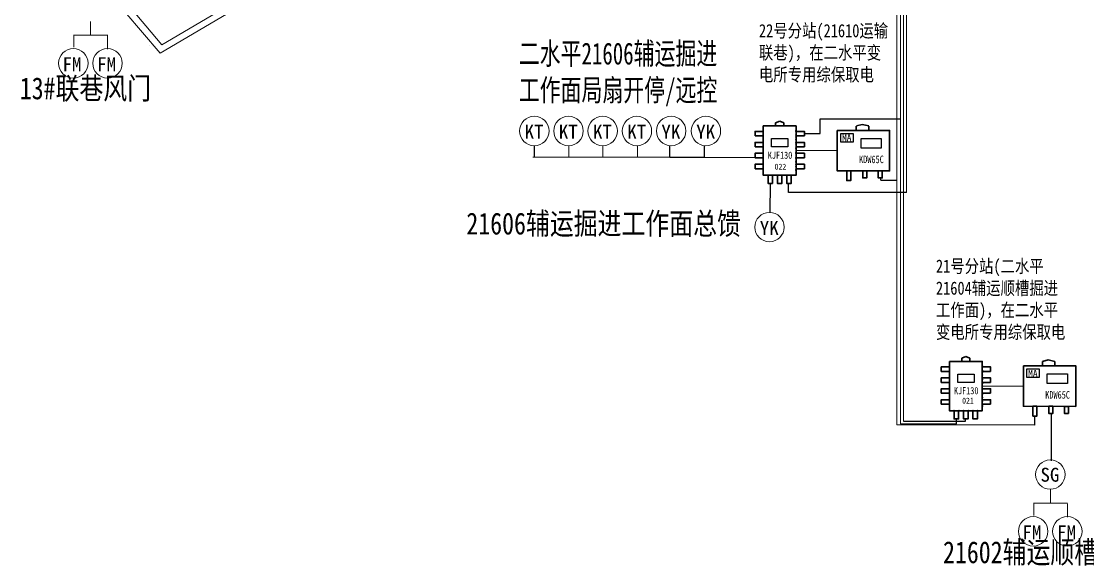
# Model space of a CAD drawing. Header units: millimetres. Extents: x 2501 to 6983, y 1724 to 12691.
# Drawn here: x 4108 to 4887, y 2894 to 3292 of the extents above; entities that cross this region are included whole.
import ezdxf

# ---------------------------------------------------------------- set-up
doc = ezdxf.new("R2010")
doc.units = ezdxf.units.MM
doc.layers.add('4、10月', color=131, linetype='Continuous')
doc.layers.add('井下工业网光缆', color=5, linetype='Continuous', lineweight=30)
doc.styles.get("Standard").update_dxf_attribs({"font": 'arial.ttf'})
doc.styles.add('宋体', font='', dxfattribs={"height": 2})
doc.styles.add('新宋体', font='', dxfattribs={"width": 0.8})
doc.styles.get('宋体').set_extended_font_data('SimSun')
doc.styles.get('新宋体').set_extended_font_data('NSimSun')
doc.linetypes.add('442', pattern='A,5,[175,AAA.SHX,S=1,R=90,X=0,Y=0],5', length=10)
doc.linetypes.add('FENCELINE1', pattern='A,6.35,-2.54,[133,ltypeshp.shx,S=2.54,R=0,X=-2.54,Y=0],-2.54,25.4', length=36.83)

# ---------------------------------------------------------------- blocks, each defined once
blk = doc.blocks.new('12')
at = {"color": 0, "lineweight": 20, "ltscale": 5}
for p, q in [((420610.03, 4238718.98, 12273.3), (420636.21, 4238687.99, 12273.3)), ((420609.11, 4238712.32, 12273.3), (420634.79, 4238681.92, 12273.3))]:
    blk.add_line(p, q, dxfattribs=at)
at = {"color": 1, "linetype": 'FENCELINE1', "lineweight": 20, "ltscale": 0.5}
blk.add_line((420626.89, 4238687.31, 12273.3), (420626.89, 4238687.31, 12273.3), dxfattribs=at)
blk.add_line((420626.89, 4238687.31, 12273.3), (420626.89, 4238687.31, 12273.3), dxfattribs=at)
blk.add_line((420626.89, 4238687.31, 12273.3), (420626.89, 4238687.31, 12273.3), dxfattribs=at)
blk.add_line((420626.89, 4238687.31, 12273.3), (420626.89, 4238687.31, 12273.3), dxfattribs=at)
blk.add_line((420626.89, 4238687.31, 12273.3), (420626.89, 4238687.31, 12273.3), dxfattribs=at)
blk.add_line((420626.89, 4238687.31, 12273.3), (420626.89, 4238687.31, 12273.3), dxfattribs=at)
blk.add_line((420626.89, 4238687.31, 12273.3), (420626.89, 4238687.31, 12273.3), dxfattribs=at)
blk.add_line((420626.89, 4238687.31, 12273.3), (420626.89, 4238687.31, 12273.3), dxfattribs=at)
blk.add_line((420626.89, 4238687.31, 12273.3), (420626.89, 4238687.31, 12273.3), dxfattribs=at)
blk.add_line((420626.89, 4238687.31, 12273.3), (420626.89, 4238687.31, 12273.3), dxfattribs=at)
blk.add_line((420626.89, 4238687.31, 12273.3), (420626.89, 4238687.31, 12273.3), dxfattribs=at)
blk.add_line((420626.89, 4238687.31, 12273.3), (420626.89, 4238687.31, 12273.3), dxfattribs=at)
blk.add_line((420626.89, 4238687.31, 12273.3), (420626.89, 4238687.31, 12273.3), dxfattribs=at)
blk.add_line((420626.89, 4238687.31, 12273.3), (420626.89, 4238687.31, 12273.3), dxfattribs=at)
blk.add_line((420626.89, 4238687.31, 12273.3), (420626.89, 4238687.31, 12273.3), dxfattribs=at)
at = {"color": 0, "lineweight": 20, "ltscale": 5, "elevation": 7363.18}
for points in [[(420634.79, 4238681.92), (420814.76, 4238788.11)], [(420636.21, 4238687.99), (420811.81, 4238791.6)]]:
    blk.add_lwpolyline(points, dxfattribs=at)
blk = doc.blocks.new('安全监控分站')
at = {"layer": '4、10月', "color": 1}
blk.add_lwpolyline([(402267.09, 4250591.89), (402279.09, 4250591.89), (402279.09, 4250585.89), (402267.09, 4250585.89)], close=True, dxfattribs=at)
at = {"layer": '井下工业网光缆', "color": 4, "lineweight": 30}
for p, q in [((402270.09, 4250603.56), (402273.09, 4250604.76)), ((402270.09, 4250601.16), (402270.09, 4250603.56)), ((402273.09, 4250604.76), (402276.09, 4250603.56)), ((402276.09, 4250601.16), (402276.09, 4250603.56)), ((402261.09, 4250565.16), (402285.09, 4250565.16))]:
    blk.add_line(p, q, dxfattribs=at)
for points in [[(402255.09, 4250593.89), (402255.09, 4250597.16), (402261.09, 4250597.16), (402261.09, 4250593.89)], [(402261.09, 4250601.16), (402285.09, 4250601.16), (402285.09, 4250565.16), (402261.09, 4250565.16)], [(402291.09, 4250593.89), (402291.09, 4250597.16), (402285.09, 4250597.16), (402285.09, 4250593.89)], [(402255.09, 4250585.89), (402255.09, 4250589.16), (402261.09, 4250589.16), (402261.09, 4250585.89)], [(402291.09, 4250585.89), (402291.09, 4250589.16), (402285.09, 4250589.16), (402285.09, 4250585.89)], [(402255.09, 4250577.89), (402255.09, 4250581.16), (402261.09, 4250581.16), (402261.09, 4250577.89)], [(402291.09, 4250577.89), (402291.09, 4250581.16), (402285.09, 4250581.16), (402285.09, 4250577.89)], [(402255.09, 4250569.89), (402255.09, 4250573.16), (402261.09, 4250573.16), (402261.09, 4250569.89)], [(402291.09, 4250569.89), (402291.09, 4250573.16), (402285.09, 4250573.16), (402285.09, 4250569.89)], [(402267.8, 4250565.16), (402264.52, 4250565.16), (402264.52, 4250559.16), (402267.8, 4250559.16)], [(402274.65, 4250565.16), (402271.38, 4250565.16), (402271.38, 4250559.16), (402274.65, 4250559.16)], [(402281.51, 4250565.16), (402278.24, 4250565.16), (402278.24, 4250559.16), (402281.51, 4250559.16)]]:
    blk.add_lwpolyline(points, close=True, dxfattribs=at)
for p in [(402285.09, 4250597.89), (402285.09, 4250597.16), (402285.09, 4250594.62), (402285.09, 4250593.16), (402285.09, 4250591.35), (402285.09, 4250589.16), (402285.09, 4250588.07), (402285.09, 4250587.96), (402285.09, 4250585.16), (402285.09, 4250584.8), (402285.09, 4250581.53), (402285.09, 4250581.16), (402285.09, 4250578.25), (402285.09, 4250577.16), (402285.09, 4250574.98), (402285.09, 4250574.76), (402285.09, 4250573.16), (402285.09, 4250571.71), (402264.52, 4250565.16), (402267.95, 4250565.16), (402271.38, 4250565.16), (402274.81, 4250565.16), (402278.24, 4250565.16), (402281.66, 4250565.16), (402285.09, 4250569.16), (402285.09, 4250568.44)]:
    blk.add_point(p, dxfattribs=at)
at = {"layer": '井下工业网光缆', "color": 4, "lineweight": 30, "style": '新宋体', "width": 0.8}
blk.add_text('KJF130', height=5.225, dxfattribs=at).set_placement((402264.37, 4250577.18))
blk = doc.blocks.new('电源箱')
at = {"layer": '4、10月', "color": 1}
for points in [[(402048.53, 4247528.01), (402057.53, 4247528.01), (402057.53, 4247521.65), (402048.53, 4247521.65)], [(402063.36, 4247524.3), (402078.12, 4247524.3), (402078.12, 4247517.32), (402063.36, 4247517.32)]]:
    blk.add_lwpolyline(points, close=True, dxfattribs=at)
at = {"layer": '井下工业网光缆', "color": 4, "lineweight": 30}
for p, q in [((402059.92, 4247533.39), (402059.92, 4247530.29)), ((402064.12, 4247534.57), (402059.94, 4247533.45)), ((402069.04, 4247533.45), (402064.12, 4247534.57)), ((402069.03, 4247533.39), (402069.03, 4247530.29))]:
    blk.add_line(p, q, dxfattribs=at)
for points in [[(402045.95, 4247530.24), (402084.24, 4247530.24), (402084.24, 4247500.6), (402045.95, 4247500.63)], [(402052.91, 4247500.64), (402055.88, 4247500.64), (402055.88, 4247493.54), (402052.91, 4247493.54)], [(402064.57, 4247500.63), (402067.54, 4247500.63), (402067.54, 4247495.49), (402064.57, 4247495.49)], [(402075.93, 4247500.58), (402078.91, 4247500.58), (402078.91, 4247495.44), (402075.93, 4247495.44)]]:
    blk.add_lwpolyline(points, close=True, dxfattribs=at)
at = {"layer": '4、10月', "color": 1, "insert": (402049.48, 4247527.31), "char_height": 5.0544, "width": 4.0436, "attachment_point": 1, "style": '宋体'}
blk.add_mtext('{\\fFangSong|b0|i0|c134|p49;MA}', dxfattribs=at)
at = {"layer": '井下工业网光缆', "color": 4, "lineweight": 30, "style": '新宋体', "width": 0.8}
blk.add_text('KDW65C', height=5.533, dxfattribs=at).set_placement((402061.95, 4247506.26))

msp = doc.modelspace()

# ---------------------------------------------------------------- linework, layer by layer
at = {"color": 1, "lineweight": 20}
msp.add_line((4747.46, 3686.75), (4747.48, 2996.6), dxfattribs=at)
at = {"color": 6, "lineweight": 20}
msp.add_line((4749.96, 3689.87), (4750.28, 2997.21), dxfattribs=at)
at = {"lineweight": 20}
for p, q in [((4752.39, 3586.04), (4752.4, 2999.17)), ((4754.58, 3166.48), (4754.32, 3583.04)), ((4507.7, 3192.2, 3234.06), (4507.7, 3200.59, 3234.06)), ((4532.63, 3192.29, 3234.06), (4532.63, 3200.54, 3234.06)), ((4558.04, 3192.19, 3234.06), (4558.04, 3200.64, 3234.06))]:
    msp.add_line(p, q, dxfattribs=at)
at = {"color": 0, "lineweight": 20}
for p, q in [((4158.28, 3281.53, -3233.72), (4158.28, 3291.53, -3233.72)), ((4145.78, 3281.53, -3233.72), (4170.78, 3281.53, -3233.72)), ((4673.94, 3197.09), (4703.94, 3197.09)), ((4809.98, 3024.91), (4839.98, 3024.91)), ((4859.82, 2939.3, 13054.3), (4859.82, 2949.3, 13054.3)), ((4847.32, 2939.3, 13054.3), (4872.32, 2939.3, 13054.3))]:
    msp.add_line(p, q, dxfattribs=at)
at = {"linetype": '442', "lineweight": 20}
for p, q in [((4170.66, 3281.13, -3234.06), (4170.66, 3271.27, -3234.06)), ((4145.99, 3280.97, -3234.06), (4145.99, 3272.6, -3234.06)), ((4481.58, 3192.23, 3234.06), (4581.58, 3192.23, 3234.06)), ((4847.53, 2938.74, 13053.97), (4847.53, 2930.37, 13053.97)), ((4872.19, 2938.9, 13053.97), (4872.19, 2929.04, 13053.97))]:
    msp.add_line(p, q, dxfattribs=at)
at = {"color": 6}
for p, q in [((4691.53, 3209.54, 3234.06), (4691.53, 3220.37, 3234.06)), ((4691.53, 3220.37, 3234.06), (4750.03, 3220.37, 3234.06)), ((4679.94, 3209.54, 3234.06), (4691.53, 3209.54, 3234.06)), ((4791.05, 2997.21, 3234.06), (4791.05, 3000.89, 3234.06)), ((4750.17, 2997.21, 3234.06), (4791.05, 2997.21, 3234.06))]:
    msp.add_line(p, q, dxfattribs=at)
for p, q in [((4482.39, 3200.54, 3234.06), (4482.39, 3192.18, 3234.06)), ((4581.58, 3192.23, 3234.06), (4581.58, 3200.69, 3234.06)), ((4607.03, 3192.23, 3234.06), (4607.03, 3200.69, 3234.06)), ((4581.58, 3192.23, 3234.06), (4607.03, 3192.23, 3234.06)), ((4607.03, 3192.23, 3234.06), (4643.48, 3192.01, 3234.06)), ((4654.86, 3172.8, 3234.06), (4654.69, 3152.12, 3234.06)), ((4668.36, 3166.48), (4668.36, 3173.09)), ((4754.58, 3166.48), (4668.36, 3166.48)), ((4797.71, 2999.17), (4797.7, 3000.91)), ((4848.09, 3003.02, 3234.06), (4848.09, 2996.34, 3234.06)), ((4860.32, 3004.88, 3234.06), (4860.32, 2970.21, 3234.06)), ((4752.4, 2999.17), (4797.71, 2999.17))]:
    msp.add_line(p, q)
at = {"color": 1, "linetype": '442', "lineweight": 20}
msp.add_line((4679.85, 3185.07), (4679.94, 3185.07), dxfattribs=at)
at = {"color": 1}
for p, q in [((4735.71, 3175.37, 3234.06), (4735.71, 3177.05, 3234.06)), ((4735.71, 3175.37, 3234.06), (4747.39, 3175.37, 3234.06)), ((4848.09, 2996.34, 3234.06), (4747.48, 2996.67, 3234.06))]:
    msp.add_line(p, q, dxfattribs=at)
at = {"color": 7, "lineweight": 20}
for centre in [(4145.64, 3260.91, -13053.97), (4170.64, 3260.91, -13053.97), (4482.55, 3211.41, 3234.06), (4507.55, 3211.41, 3234.06), (4532.55, 3211.41, 3234.06), (4557.55, 3211.41, 3234.06), (4582.55, 3211.41, 3234.06), (4608, 3211.41, 3234.06), (4654.42, 3141.14, 3234.06), (4859.67, 2960.2, 3234.06), (4847.17, 2918.68, 3234.06), (4872.17, 2918.68, 3234.06)]:
    msp.add_circle(centre, 10.76, dxfattribs=at)

# ---------------------------------------------------------------- block references
at = {"lineweight": 20}
msp.add_blockref('12', (-416425.77, -4235413.67, -3234.06), dxfattribs=at)
at = {"color": 6, "lineweight": 20}
for name, p in [('安全监控分站', (-397611.16, -4247386.08)), ('电源箱', (-397342.02, -4244318.35)), ('安全监控分站', (-397475.11, -4247558.25)), ('电源箱', (-397205.97, -4244490.53))]:
    msp.add_blockref(name, p, dxfattribs=at)

# ---------------------------------------------------------------- texts
at = {"color": 3, "lineweight": 20, "char_height": 10.2, "width": 16.7762}
for s, insert, attachment_point in [('{\\fSimSun|b0|i0|c134|p2;FM}', (4137.73, 3265.3, -3233.12), 1), ('{\\fSimSun|b0|i0|c134|p2;FM}', (4163.05, 3265.3, -3233.12), 1), ('{\\fSimSun|b0|i0|c134|p2;KT}', (4489.31, 3215.93, 3234.66), 3), ('{\\fSimSun|b0|i0|c134|p2;KT}', (4514.31, 3215.93, 3234.66), 3), ('{\\fSimSun|b0|i0|c134|p2;KT}', (4539.31, 3215.93, 3234.66), 3), ('{\\fSimSun|b0|i0|c134|p2;KT}', (4564.31, 3215.93, 3234.66), 3), ('{\\fSimSun|b0|i0|c134|p2;YK}', (4589.31, 3215.93, 3234.66), 3), ('{\\fSimSun|b0|i0|c134|p2;YK}', (4614.76, 3215.93, 3234.66), 3), ('{\\fSimSun|b0|i0|c134|p2;YK}', (4661.18, 3145.67, 3234.66), 3), ('{\\fSimSun|b0|i0|c134|p2;SG}', (4852.47, 2965.19, 3234.66), 1), ('{\\fSimSun|b0|i0|c134|p2;FM}', (4839.27, 2923.07, 13054.9), 1), ('{\\fSimSun|b0|i0|c134|p2;FM}', (4864.59, 2923.07, 13054.9), 1)]:
    msp.add_mtext(s, dxfattribs=dict(at, insert=insert, attachment_point=attachment_point))
at = {"layer": '井下工业网光缆', "color": 1, "lineweight": 20, "style": '新宋体', "width": 0.8}
for s, p in [('022', (4658.18, 3183.15)), ('021', (4795.25, 3012.09))]:
    msp.add_text(s, height=4.354, dxfattribs=at).set_placement(p)
at = {"layer": '井下工业网光缆', "color": 6, "lineweight": 20, "attachment_point": 1, "style": '新宋体'}
for s, insert, char_height, width in [('{\\C1;22号分站(21610运输联巷)，在二水平变电所专用综保取电 }', (4646.74, 3289.59), 9.6282, 98.1047), ('{\\W0.7;\\C7;二水平21606辅运掘进\\P工作面局扇开停/远控}', (4471.23, 3276.03, 3234.06), 16, 280.6769), ('{\\C0;13#联巷风门}', (4106.51, 3250.62, -3234.28), 16, 280.6769), ('{\\C0;21606辅运掘进工作面总馈}', (4432.91, 3151.74, -6586.07), 16, 280.6769), ('{\\C1;21号分站(二水平21604辅运顺槽掘进工作面)，在二水平变电所专用综保取电 }', (4776.1, 3117.41), 9.6282, 98.1047), ('{\\C0;21602辅运顺槽风门}', (4781.29, 2911.42, 3233.83), 16, 280.6769)]:
    msp.add_mtext(s, dxfattribs=dict(at, insert=insert, char_height=char_height, width=width))

doc.saveas('drawing.dxf')
